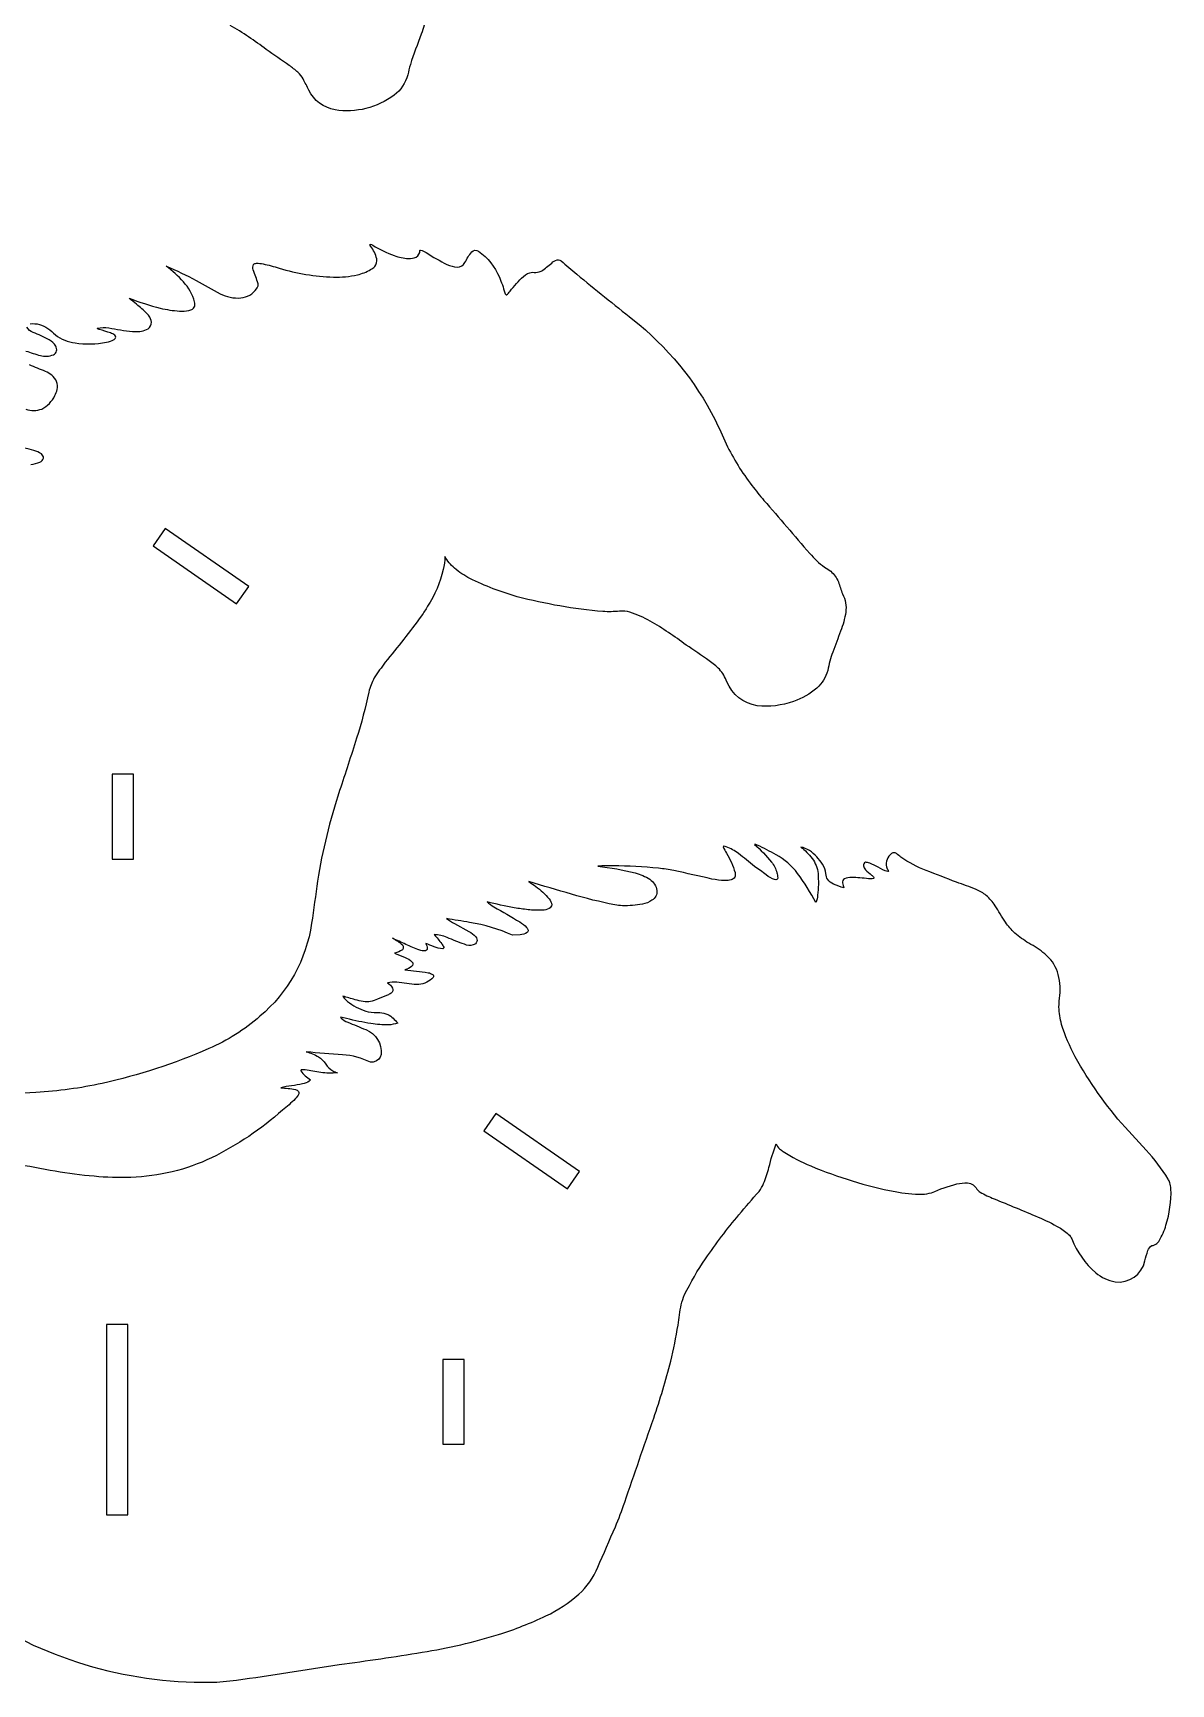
# Model space of a CAD drawing. Extents: x -367 to 392, y -253 to 380.
# Drawn here: x 230.8 to 392.1, y -64.7 to 169.3 of the extents above; entities that cross this region are included whole.
import ezdxf

# ---------------------------------------------------------------- set-up
doc = ezdxf.new("R2010")
doc.units = 0
doc.header["$MEASUREMENT"] = 0
doc.layers.get('0').update_dxf_attribs({"linetype": 'CONTINUOUS'})

msp = doc.modelspace()

# ---------------------------------------------------------------- linework, layer by layer
for points in [[(286.46, 171.72, -0.067632), (285.81, 169.11, 0.014403), (284.26, 164.81, 0.019955), (283.89, 163.33, -0.168065), (281.94, 160.46, -0.202517), (273.58, 158.38, -0.23286), (269.85, 161.17, 0.010477), (269.07, 162.76, 0.083914), (268.33, 163.7, 0.019193), (267.09, 164.68, 0.002948), (263.83, 166.94, 0.030715), (258.74, 170.35, 0.046204)], [(230.36, 128.07, -0.186777), (232.89, 127.4, -0.02424), (233.96, 126.51, 0.130276), (236.74, 125.36, 0.086555), (241.19, 125.44, 0.079177), (242.26, 125.85, 0.209394), (242.51, 126.17, 0.239226), (242.37, 126.45, 0.058865), (241.76, 126.77, 0.019518), (240.16, 127.25, -0.098523), (239.89, 127.38, -0.343301), (239.91, 127.43, -0.098484), (241.51, 127.48, 0.018002), (244.89, 126.98, 0.124855), (246.88, 127.24, 0.480976), (247.32, 129, 0.058956), (246.92, 129.51, 0.035816), (245.46, 130.83, -0.008385), (244.4, 131.69, 0.029282), (248.82, 130.28, 0.037364), (251.53, 129.86, 0.061821), (252.85, 129.94, 0.066981), (253.4, 130.14, 0.259611), (253.72, 130.76, 0.078992), (253.68, 131.18, 0.117333), (252.09, 134.01, 0.045163), (249.67, 136.23, -0.020159), (253.92, 134.21, 0.00905), (257.3, 132.33, 0.140381), (260.23, 131.73, 0.21881), (262.47, 133.04, 0.068974), (262.67, 133.46, 0.152527), (262.7, 133.75, -0.004456), (262, 135.7, -0.221827), (262.05, 136.47, -0.196112), (262.44, 136.64, -0.064343), (263.38, 136.55, -0.026667), (265.65, 135.95, 0.066542), (273.35, 134.68, 0.058193), (276.77, 135, 0.066776), (278.63, 135.74, 0.05342), (279.2, 136.18, 0.231183), (279.49, 137.27, 0.102205), (278.65, 139.03, -0.134891), (278.54, 139.33), (278.57, 139.34, -0.090643), (278.93, 139.21, 0.047758), (281.97, 137.73, 0.064513), (283.99, 137.31, 0.112764), (285.08, 137.52, 0.280718), (285.61, 138.46, -0.297682), (285.71, 138.51, -0.073774), (286.51, 138.15, 0.031909), (289.45, 136.48, 0.087428), (290.91, 136.1, 0.272896), (292, 136.75, -0.050638), (292.95, 138.27, -0.362893), (293.91, 138.36, -0.145702), (296.87, 134.66, -0.036183), (297.64, 132.47, 0.159054), (297.83, 132.16, 0.243187), (297.89, 132.17, 0.068466), (298.39, 132.67, -0.050308), (300.27, 134.78, -0.146785), (301.56, 135.37, 0.090196), (302.52, 135.42, 0.075969), (303.01, 135.65, 0.029521), (304.47, 136.83, -0.176369), (305.26, 137.14, -0.128226), (305.61, 137.01, -0.006362), (307.83, 135.09, 0.003739), (315.78, 128.68, -0.108044), (327.44, 114.48, -0.008303), (329.03, 111.04, 0.054048), (332.67, 105.15, 0.014525), (334.36, 103.05, -0.001522), (340.85, 95.54, 0.058439), (342.96, 93.58, -0.028705), (343.83, 93, -0.109193), (344.93, 91.49, 0.005173), (345.5, 89.79, -0.161016), (345.96, 87.22, -0.05706), (345.23, 84.52, -0.002049), (344.12, 81.55, 0.033149), (343.4, 78.92, -0.147589), (341.86, 76.46, -0.10387), (338.56, 74.56, -0.115711), (333.4, 73.95, -0.26364), (329.1, 77.35, 0.089938), (328.07, 79.11, 0.03932), (326.61, 80.3, 0.002907), (323.34, 82.55, 0.03057), (318.24, 85.94, 0.052566), (315.37, 87.2, 0.100818), (313.9, 87.34, -0.042068), (311.54, 87.3, -0.043879), (299.41, 89.4, -0.046563), (292.68, 91.98, -0.052272), (290.5, 93.44, -0.07848), (289.13, 95.1, -0.061574), (288.92, 93.23, -0.084668), (286.71, 88.04, -0.014734), (285.82, 86.68, -0.014936), (280.71, 80.11, 0.024353), (279.15, 77.88, 0.080156), (278.38, 75.88, -0.022763), (276.64, 69.34, -0.00393), (274.23, 61.93, 0.040377), (271.1, 49.11, -0.003881), (270.26, 43.12, -0.1846), (262.94, 29.95, -0.076565), (255.68, 25.36, -0.048038), (240.6, 20.43, -0.039046), (231.18, 19.15, 0.008145), (217.91, 18.09, -0.020963)], [(229.78, 124.21, 0.008322), (231.82, 123.56, 0.159989), (233.67, 123.69, 0.454305), (234, 124.89, 0.132084), (233.06, 125.81, 0.032328), (230.81, 126.83, -0.154478), (229.89, 127.57, -0.348708)], [(229.77, 115.95, 0.174076), (232.01, 115.99, 0.165589), (233.88, 117.9, 0.050507), (234.2, 118.75, 0.288207), (233.44, 120.77, 0.073325), (232.53, 121.32, -0.014116), (230.3, 122.24, -0.085903)], [(230.46, 108.12, 0.05601), (231.77, 108.48, 0.243836), (232.26, 109.03, 0.265565), (231.97, 109.62, 0.077449), (230.88, 110.13, -0.005662), (225.77, 111.46, -0.069674)], [(221.98, -54.18, 0.153583), (255.87, -64.42, 0.027756), (259.62, -64.13, 0.002079), (274.17, -61.92, 0.00581), (285.93, -60.18, 0.033332), (296.77, -57.65, 0.033552), (303.48, -55.02, 0.064552), (308.12, -51.96, 0.110698), (310.81, -48.11, 0.003123), (313.31, -42.4, 0.020133), (314.63, -38.91, -0.002128), (318.76, -27, 0.018421), (321.15, -18.94, 0.019185), (322.2, -13.8, -0.018648), (322.65, -10.92, -0.051371), (323.13, -9.5, -0.037378), (326.07, -4.42, -0.023851), (330.82, 1.8, -0.009852), (333.67, 5.14, 0.073375), (334.32, 6.25, 0.034553), (335.07, 8.53, -0.026228), (336.09, 11.85, 0.132925), (336.59, 11.18, 0.039108), (337.09, 10.78, 0.049596), (341.02, 8.74, 0.051377), (352.94, 5.1, 0.048948), (356.79, 4.72, 0.063877), (358.13, 4.95, -0.035399), (361.72, 6.19, -0.068412), (363.23, 6.34, -0.250444), (364.56, 5.44, 0.102595), (365.02, 5.04, 0.037732), (366.97, 4.08, -0.00476), (373.21, 1.5, -0.024305), (376.21, 0.02, -0.067841), (377.66, -1.08, -0.096577), (377.99, -1.61, 0.116518), (381.39, -6.39, 0.134918), (384.13, -7.68, 0.390594), (388.36, -4.72, -0.025243), (388.77, -3.25, -0.199844), (389.34, -2.55, 0.163792), (390.06, -2.23, 0.0616), (390.38, -1.85, 0.069806), (391.34, 0.35, 0.082301), (392.05, 5.5, 0.04756), (391.9, 6.34, 0.061784), (391.64, 6.88, 0.051088), (388.55, 10.98), (385.54, 14.22, -0.054218), (378.48, 24.21, -0.048918), (376.55, 28.79, -0.061289), (376.17, 31.25, -0.032733), (376.31, 32.9, 0.095817), (375.96, 36.25, 0.144381), (374.18, 38.78, 0.050689), (371.9, 40.3, -0.03778), (369.92, 41.74, -0.063984), (368.6, 43.27, 0.002447), (367.12, 45.61, 0.059855), (365.88, 47.07, 0.071079), (364.45, 47.91, 0.015825), (361.64, 48.94, 0.005039), (357.35, 50.6, -0.0646), (353.79, 52.5, -0.027554), (353.15, 53.01, 0.360503), (352.46, 52.99, 0.308229), (351.75, 51.1, 0.082346), (351.98, 50.61, -0.27212), (351.98, 50.45, -0.257239), (351.91, 50.44, -0.056424), (350.57, 51.07, 0.020483), (349.35, 51.63, 0.057837), (348.76, 51.76, 0.284132), (348.46, 51.26, 0.157778), (348.76, 50.7, 0.028305), (349.62, 49.95, -0.088737), (349.95, 49.59, -0.3749), (349.9, 49.46, -0.108573), (349.18, 49.42, 0.027384), (346.77, 49.63, 0.092988), (345.79, 49.44, 0.359128), (345.49, 48.83, 0.017607), (345.7, 48.14, -0.023953), (344.23, 48.68, -0.127402), (343.4, 49.31, -0.122746), (343.16, 50.16, 0.109028), (342.65, 51.48, 0.110401), (340.82, 53.43, 0.093668), (339.59, 53.93, -0.066924), (341.21, 52.31, -0.126755), (342.04, 50.17, -0.043125), (341.98, 47.11, -0.060647), (341.73, 46.05, 0.038289), (339.14, 50.19, 0.098612), (336.11, 52.84, 0.008085), (333.43, 54.2, 0.067276), (333.04, 54.3, -0.041285), (335.44, 51.79, -0.092867), (336.21, 50.29, -0.055337), (336.32, 49.57, -0.266115), (336.18, 49.31, -0.266115), (335.88, 49.31, -0.076746), (334.7, 49.97, 0.013032), (333.02, 51.19, 0.004934), (330.75, 53, 0.063887), (329.03, 53.96, 0.061865), (328.68, 54.04, 0.228316), (328.63, 54.01, 0.228316), (328.61, 53.96, 0.05765), (329.07, 53.06, -0.058282), (330.27, 50.3, -0.206078), (330.22, 49.67, -0.206078), (329.73, 49.28, -0.087196), (328.82, 49.17, -0.046519), (327, 49.39, 0.002434), (321.6, 50.59, 0.025583), (319.42, 50.91, 0.022575), (312.99, 51.27, 0.012708), (310.84, 51.22, -0.033707), (316.12, 50.26, -0.080578), (318.2, 49.35, -0.214232), (319.2, 47.75, -0.281608), (318.5, 46.39, -0.115371), (317.15, 45.83, -0.056117), (314.33, 45.61, -0.03448), (313.22, 45.74, -0.022702), (307.09, 47.24, -0.001426), (301.04, 49.03, -0.035181), (303.01, 47.54, -0.035614), (303.93, 46.57, -0.145757), (304.29, 45.73, -0.267594), (303.95, 45.22, -0.104962), (302.96, 44.98, -0.050352), (300.94, 45.05, -0.018118), (298.99, 45.32, -0.009882), (295.12, 46.14, 0.042433), (296.1, 45.45, -0.008818), (299.77, 43.31, -0.061206), (300.74, 42.52, -0.089853), (300.94, 42.15, -0.274847), (300.8, 41.8, -0.121299), (299.8, 41.49), (298.73, 41.42, 0.069334), (292.66, 43.25, -0.006414), (289.39, 43.8, 0.030572), (290.5, 43.09), (292.56, 41.95, -0.067919), (293.52, 41.22, -0.271226), (293.67, 40.52, -0.271226), (293.14, 40.05, -0.163905), (291.92, 40.14, -0.011706), (289.46, 41.11, 0.09534), (287.62, 41.51, -0.01865), (288.71, 40.23, -0.051187), (288.98, 39.74, -0.228415), (288.97, 39.59, -0.228415), (288.85, 39.51, -0.092589), (287.61, 39.78, 0.011902), (286.43, 40.26, -0.112717), (286.66, 39.55, -0.203022), (286.53, 39.3, -0.203022), (286.27, 39.22, -0.088122), (285.58, 39.32, -0.028039), (283.63, 40.13, 0.010223), (281.71, 40.99, -0.092818), (283.13, 40.05, -0.381729), (283.13, 39.37, -0.118376), (282.02, 38.89), (283.54, 38.27, -0.09391), (284.49, 37.67, -0.218862), (284.61, 37.33, -0.218862), (284.44, 37.01, -0.101608), (283.49, 36.51, -0.024151), (286.76, 36.12, -0.124351), (287.47, 35.83, -0.363467), (287.49, 35.44, -0.187431), (285.48, 34.46, -0.048914), (284.79, 34.45), (282.33, 34.77, 0.063528), (281.01, 34.69, -0.117433), (281.75, 33.94, -0.363368), (281.53, 33.23, -0.05022), (281.01, 32.92, -0.006691), (279.6, 32.37, -0.170079), (277.57, 32.05, -0.030386), (276.42, 32.29, -0.004959), (274.7, 32.8, 0.10624), (275.64, 31.83, 0.094245), (278.3, 30.59, 0.050531), (279.92, 30.46, -0.07361), (281.07, 30.22, -0.082686), (281.82, 29.67, -0.010583), (282.46, 28.98, -0.077733), (281.16, 28.73, -0.044411), (278.67, 28.9, -0.02342), (275.23, 29.63, 0.014748), (274.35, 29.84, 0.100106), (274.44, 29.69, 0.080671), (275.39, 29.11, 0.00444), (277.94, 28.06, -0.337738), (280.1, 24.53, -0.292831), (279.13, 23.48, -0.079998), (278.61, 23.42, 0.103853), (274.65, 24.48, -0.013742), (269.49, 24.92, -0.06244), (271.25, 24.2, -0.111953), (272.27, 23.18, 0.130353), (273.27, 22.22, 0.034751), (273.91, 21.94, -0.06953), (271.55, 21.98, -0.006892), (269.35, 22.36, 0.056261), (268.79, 22.35, 0.403032), (268.74, 22.2, 0.086149), (269.37, 21.51, -0.00806), (270.1, 20.92, -0.102582), (269.94, 20.74, -0.100159), (268.97, 20.36, -0.020424), (267.43, 20.1, 0.024962), (265.9, 19.81, -0.032074), (267.96, 19.57, -0.179452), (268.4, 19.29, -0.231944), (268.43, 18.96, -0.097542), (267.95, 18.24, -0.027048), (266.15, 16.65, -0.067942), (256.09, 9.9, -0.103683), (244.66, 7.12, -0.032621), (239.44, 7.27, -0.019425), (233.94, 7.98, -0.000542), (222.34, 10.1, 0.029527)]]:
    msp.add_lwpolyline(points, format="xyb")
for points in [[(261.35, 90.85), (249.52, 99.06), (247.81, 96.6), (259.64, 88.38)], [(245, 64.23), (242, 64.23), (242, 52.23), (245, 52.23)], [(308.22, 7.94), (296.39, 16.16), (294.68, 13.69), (306.51, 5.48)], [(244.2, -13.71), (241.2, -13.71), (241.2, -40.71), (244.2, -40.71)], [(291.87, -18.68), (288.87, -18.68), (288.87, -30.68), (291.87, -30.68)]]:
    msp.add_lwpolyline(points, close=True)

doc.saveas('drawing.dxf')
